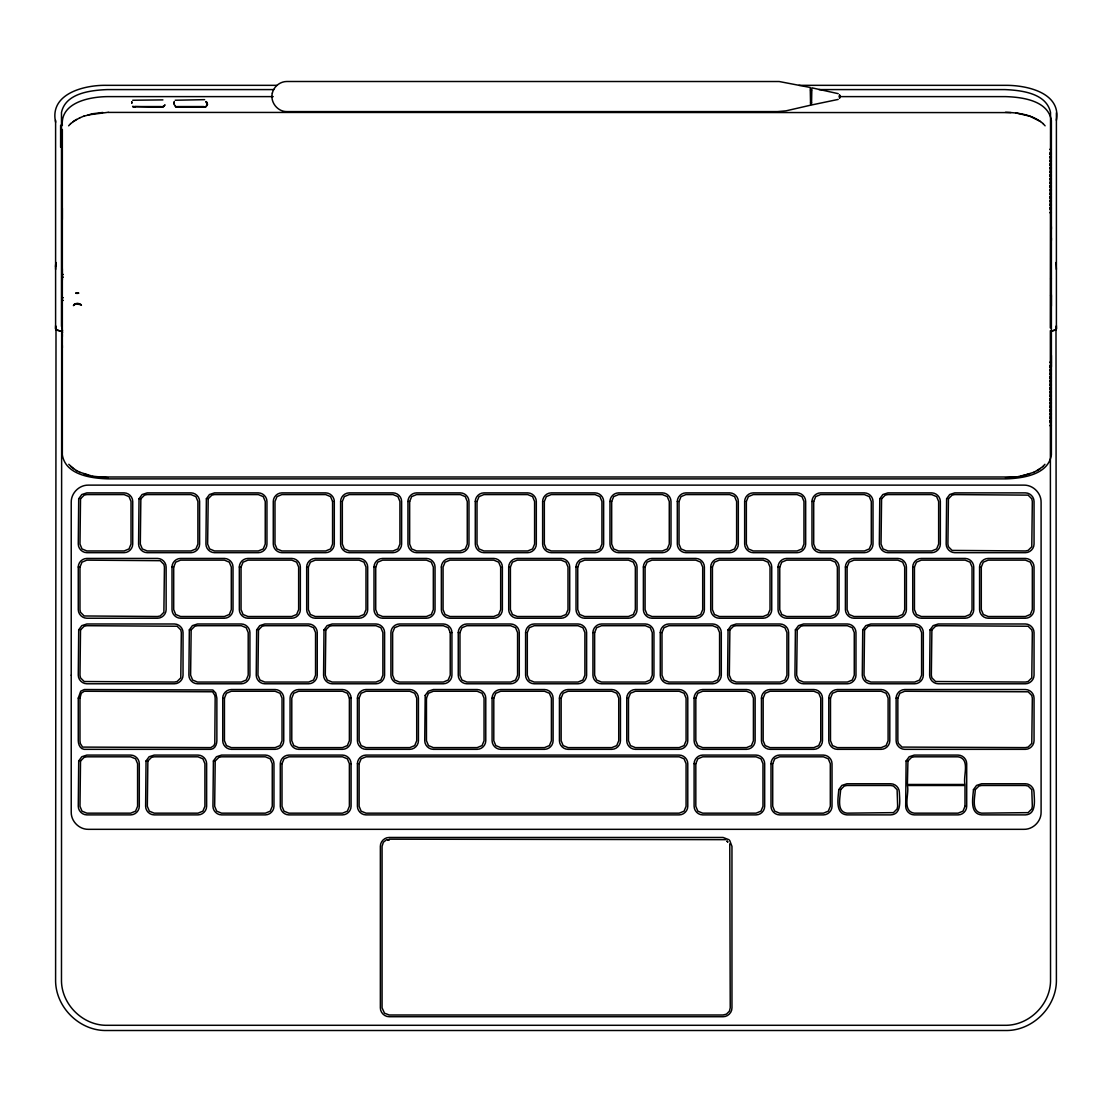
<?xml version="1.0" encoding="UTF-8"?>
<svg xmlns="http://www.w3.org/2000/svg" width="1112" height="1112" viewBox="0 0 1112 1112"><rect width="100%" height="100%" fill="white"/><g stroke="black" fill="none" stroke-linecap="round" stroke-linejoin="round"><path stroke-width="1.5" d="M55.6 327.804L55.989 329.277L60.451 331.195L55.989 329.958L55.6 328.985L55.6 120.263M62.341 347.945L62.341 345.471M62.341 336.644L62.341 334.17M62.341 280.085L62.341 208.236M1051.382 240.456L1051.382 237.982M1051.382 229.169L1051.382 226.695M1051.382 366.71L1051.382 294.777M1056.4 269.424L1055.997 262.501M1056.4 327.804L1056.011 329.291L1051.549 331.195L1056.011 329.958L1056.4 328.985L1056.4 112.785M56.003 327.109L55.6 979.505C55.002 1006.749 79.355 1031.102 106.599 1030.504L1005.401 1030.504C1032.645 1031.102 1056.998 1006.749 1056.4 979.505L1055.997 327.123M61.66 330.639L61.48 979.519C60.938 1003.969 82.802 1025.834 107.252 1025.292L1004.761 1025.292C1029.212 1025.834 1051.076 1003.969 1050.534 979.519L1050.353 330.639M134.927 107.252L132.62 106.543L161.365 107.252L163.672 106.543L164.965 104.778M173.694 104.041L176.544 107.169L203.83 107.252C206.929 107.364 208.861 103.43 206.137 101.539M1050.326 327.957L1050.534 112.479C1046.461 93.088 1021.177 90.267 1004.761 89.585L818.974 89.585M207.263 104.736L206.04 101.651L206.999 102.693M55.6 266.727L56.003 262.488M839.574 95.048L839.574 98.037M840.019 96.007C839.602 97.62 840.269 95.993 839.574 95.229M161.365 107.252L164.687 105.459M839.852 97.314L839.574 97.856M175.849 106.794L175.182 106.432L177.406 107.099M839.852 97.133L839.574 95.437M839.574 97.397L839.574 95.688M68.624 125.823L70.737 123.515M1044.932 464.288L1042.834 466.581M164.256 106.043L162.991 106.919M70.584 123.682L76.464 119.415M1042.986 466.414L1037.135 470.682M73.225 121.542L80.008 117.65M1040.359 468.555L1033.604 472.433M840.019 96.438L839.852 96.744M1050.562 278.931L1051.382 278.431M132.717 100.247L162.908 99.885M175.182 100.247L204.636 99.649M386.656 839.657L383.362 842.257L382.069 846.357L382.069 1007.819L384.488 1013.185L389.256 1014.992L723.064 1014.992L726.428 1014.158L729.402 1011.183L730.236 1007.819L729.764 843.772M79.897 117.789L83.942 116.093M1033.715 472.294L1020.844 476.339M838.226 99.413L811.524 104.987L811.857 87.82L838.226 93.672M83.845 116.232L92.824 113.716L102.804 112.465M1029.795 473.851L1015.993 477.117L1005.498 477.771M88.14 114.911L108.225 112.298M1016.034 476.992L97.689 476.992M276.652 85.332L106.599 85.332C85.096 84.859 49.206 93.311 55.6 122.223M798.916 85.332L1005.401 85.332C1026.07 85.124 1061.39 92.421 1056.4 120.263M273.774 89.585L107.252 89.585C90.836 90.267 65.552 93.088 61.48 112.479L61.48 326.038L62.578 331.015M810.565 90.642L811.524 90.642M273.218 96.619L108.142 96.619C90.281 96.647 60.284 102.207 62.341 125.559M839.379 96.619L1005.582 96.619C1022.345 97.133 1048.171 100.525 1051.382 120.596L1051.382 306.064M810.565 102.443L811.524 102.443M134.927 106.571L161.365 106.571M177.392 106.571L203.83 106.571M108.211 112.409L1010.947 112.59M1049.672 149.356L1051.382 149.356M1049.672 153.011L1051.382 153.011M1049.672 154.151L1051.382 154.151M1049.672 156.667L1051.382 156.667M1049.672 157.807L1051.382 157.807M1049.672 160.323L1051.382 160.323M1049.672 161.462L1051.382 161.462M1049.672 163.978L1051.382 163.978M1049.672 165.118L1051.382 165.118M1049.672 167.62L1051.382 167.62M1049.672 168.76L1051.382 168.76M1049.672 171.276L1051.382 171.276M1049.672 172.416L1051.382 172.416M1049.672 174.931L1051.382 174.931M1049.672 176.071L1051.382 176.071M1049.672 178.587L1051.382 178.587M1049.672 179.727L1051.382 179.727M1049.672 182.243L1051.382 182.243M1049.672 183.383L1051.382 183.383M1049.672 185.899L1051.382 185.899M1049.672 187.038L1051.382 187.038M1049.672 189.554L1051.382 189.554M1049.672 190.694L1051.382 190.694M1049.672 193.21L1051.382 193.21M1049.672 194.35L1051.382 194.35M1049.672 196.866L1051.382 196.866M1049.672 198.005L1051.382 198.005M1049.672 200.521L1051.382 200.521M1049.672 201.661L1051.382 201.661M1049.672 204.177L1051.382 204.177M1049.672 205.317L1051.382 205.317M1049.672 207.833L1051.382 207.833M1049.672 208.973L1051.382 208.973M1049.672 212.628L1051.382 212.628M62.341 274.469L63.301 274.469M62.341 277.152L63.301 277.152M62.341 297.71L63.301 297.71M62.341 300.393L63.301 300.393M1049.672 362.29L1051.382 362.29M1049.672 365.945L1051.382 365.945M1049.672 367.085L1051.382 367.085M1049.672 369.601L1051.382 369.601M1049.672 370.741L1051.382 370.741M1049.672 373.257L1051.382 373.257M1049.672 374.397L1051.382 374.397M1049.672 376.912L1051.382 376.912M1049.672 378.052L1051.382 378.052M1049.672 380.568L1051.382 380.568M1049.672 381.708L1051.382 381.708M1049.672 384.224L1051.382 384.224M1049.672 385.364L1051.382 385.364M1049.672 387.88L1051.382 387.88M1049.672 389.019L1051.382 389.019M1049.672 391.535L1051.382 391.535M1049.672 392.675L1051.382 392.675M1049.672 395.191L1051.382 395.191M1049.672 396.331L1051.382 396.331M1049.672 398.847L1051.382 398.847M1049.672 399.986L1051.382 399.986M1049.672 402.502L1051.382 402.502M1049.672 403.642L1051.382 403.642M1049.672 406.158L1051.382 406.158M1049.672 407.298L1051.382 407.298M1049.672 409.814L1051.382 409.814M1049.672 410.953L1051.382 410.953M1049.672 413.469L1051.382 413.469M1049.672 414.609L1051.382 414.609M1049.672 417.125L1051.382 417.125M1049.672 418.265L1051.382 418.265M1049.672 420.781L1051.382 420.781M1049.672 421.921L1051.382 421.921M1049.672 425.576L1051.382 425.576M389.256 839.185L725.649 839.657M1005.512 112.298C1018.62 112.743 1032.937 114.689 1043.139 123.682M108.225 477.771L92.824 476.214M134.121 107.016L132.717 106.432M1016.034 112.951L1029.893 116.232L1040.498 121.542M80.008 472.294L92.88 476.339M83.942 473.851L88.223 475.158M76.464 470.529L80.12 472.433M1050.562 295.695L1051.382 296.181M76.589 470.682L70.737 466.414M81.134 304.841L75.866 303.771L73.406 305.619L74.587 303.91L77.423 303.326L80.272 303.91L81.44 305.327M728.972 839.713L723.064 837.461L389.242 837.461C384.502 837.364 380.248 841.603 380.36 846.357L380.36 1007.819C380.248 1012.573 384.502 1016.813 389.242 1016.716L723.064 1016.716C727.818 1016.813 732.057 1012.573 731.96 1007.819L731.96 846.357L729.708 840.45M73.503 468.722L68.791 464.288M1042.986 123.515L1045.099 125.823M61.966 330.945L62.578 332.613M207.36 104.041L207.43 104.778M55.6 264.587L55.6 269.41M1056.4 325.621L1056.4 328.985M1051.382 355.409L1051.382 454.891C1048.171 474.963 1022.345 478.355 1005.582 478.883L108.142 478.869C91.379 478.355 65.552 474.963 62.341 454.891L62.341 268.798M839.852 95.368L839.852 97.717M62.341 129.437L62.341 219.537M60.618 125.281L60.618 147.284M55.6 325.607L55.6 328.985M71.224 675.192L71.224 812.163C71.043 821.337 79.202 829.51 88.376 829.33L1023.93 829.33C1033.104 829.51 1041.277 821.337 1041.096 812.163L1041.096 502.276C1041.277 493.116 1033.104 484.943 1023.93 485.124L88.376 485.124C79.202 484.943 71.043 493.116 71.224 502.276L71.224 675.192M78.271 698.114L78.271 740.759C78.299 744.345 80.05 748.96 84.137 749.335L210.877 749.335C215.005 748.988 216.84 744.387 216.868 740.759L216.868 698.114L215.742 693.054L212.851 689.982L84.276 689.537L80.731 691.191L78.271 698.114M78.271 567.009L78.271 609.64C78.285 614.241 82.246 618.216 86.847 618.23L157.556 618.23C162.157 618.216 166.119 614.241 166.133 609.64L166.133 567.009C166.119 562.408 162.157 558.446 157.556 558.433L86.847 558.433C82.246 558.446 78.285 562.408 78.271 567.009M79.981 698.127L79.981 740.745L80.328 743.497L82.58 747.097L210.863 747.611L213.851 745.666L214.797 743.497L215.158 698.127L214.811 695.375L212.559 691.775L84.276 691.261L81.287 693.207L79.981 698.127M79.981 567.023L79.981 609.64L80.523 612.309L84.178 615.965L157.556 616.507L160.225 615.965L163.881 612.309L164.423 567.023L163.881 564.354L160.225 560.684L86.861 560.142L81.996 562.158L79.981 567.023M171.999 567.009L171.999 609.64C172.012 614.241 175.974 618.216 180.575 618.23L224.443 618.23C229.03 618.216 233.006 614.241 233.02 609.64L233.02 567.009C233.006 562.408 229.03 558.446 224.443 558.433L180.575 558.433C175.974 558.446 172.012 562.408 171.999 567.009M173.708 567.023L173.708 609.64L175.724 614.491L180.575 616.507L224.429 616.507L229.28 614.491L231.296 609.64L231.296 567.023L229.28 562.158L224.429 560.142L180.575 560.142L175.724 562.158L173.708 567.023M222.734 698.114L222.734 740.759C222.734 745.346 226.709 749.321 231.31 749.335L275.164 749.335C279.765 749.321 283.741 745.346 283.755 740.759L283.755 698.114C283.741 693.527 279.765 689.551 275.164 689.537L231.31 689.537C226.709 689.551 222.734 693.527 222.734 698.114M224.443 698.127L224.443 740.745L226.459 745.596L231.31 747.611L275.164 747.611L280.015 745.596L282.031 740.745L282.031 698.127L280.015 693.262L275.164 691.261L231.31 691.261L226.459 693.262L224.443 698.127M239.33 567.009L239.33 609.64C239.344 614.241 243.32 618.216 247.92 618.23L291.775 618.23C296.376 618.216 300.351 614.241 300.351 609.64L300.351 567.009C300.351 562.408 296.376 558.446 291.775 558.433L247.92 558.433C243.32 558.446 239.344 562.408 239.33 567.009M241.054 567.023L241.054 609.64L243.069 614.491L247.92 616.507L291.775 616.507L296.626 614.491L298.641 609.64L298.641 567.023L296.626 562.158L291.775 560.142L247.92 560.142L243.069 562.158L241.054 567.023M282.003 763.68L282.003 806.297L284.019 811.162L288.884 813.164L342.51 813.164L347.361 811.162L349.376 806.297L349.376 763.68L347.361 758.829L342.51 756.813L288.884 756.813L284.019 758.829L282.003 763.68M306.676 567.009L306.676 609.64C306.69 614.241 310.651 618.216 315.252 618.23L359.12 618.23C363.721 618.216 367.683 614.241 367.697 609.64L367.697 567.009C367.683 562.408 363.721 558.446 359.12 558.433L315.252 558.433C310.651 558.446 306.69 562.408 306.676 567.009M308.385 567.023L308.385 609.64L310.401 614.491L315.266 616.507L359.106 616.507L363.971 614.491L365.987 609.64L365.987 567.023L363.971 562.158L359.106 560.142L315.266 560.142L310.401 562.158L308.385 567.023M332.571 501.47L332.571 544.088L330.556 548.939L325.705 550.954L281.85 550.954L276.999 548.939L274.984 544.088L274.984 501.47L276.999 496.605L281.85 494.59L325.705 494.59L330.556 496.605L332.571 501.47M334.295 501.456L334.295 544.088C334.281 548.689 330.306 552.664 325.719 552.678L281.85 552.678C277.249 552.664 273.288 548.689 273.274 544.088L273.274 501.456C273.288 496.855 277.249 492.894 281.85 492.88L325.719 492.88C330.306 492.894 334.281 496.855 334.295 501.456M340.606 501.456L340.606 544.088C340.62 548.689 344.595 552.664 349.196 552.678L393.05 552.678C397.651 552.664 401.627 548.689 401.627 544.088L401.627 501.456C401.627 496.855 397.651 492.894 393.05 492.88L349.196 492.88C344.595 492.894 340.62 496.855 340.606 501.456M342.329 501.47L342.329 544.088L344.345 548.939L349.196 550.954L393.05 550.954L397.901 548.939L399.917 544.088L399.917 501.47L397.901 496.605L393.05 494.59L349.196 494.59L344.345 496.605L342.329 501.47M349.376 698.127L349.376 740.745L347.361 745.596L342.51 747.611L298.655 747.611L293.804 745.596L291.789 740.745L291.789 698.127L293.804 693.262L298.655 691.261L342.51 691.261L347.361 693.262L349.376 698.127M351.086 763.666L351.086 806.311C351.072 810.898 347.111 814.874 342.51 814.887L288.87 814.887C284.269 814.874 280.307 810.898 280.293 806.311L280.293 763.666C280.307 759.079 284.269 755.104 288.87 755.09L342.51 755.09C347.111 755.104 351.072 759.079 351.086 763.666M351.086 698.114L351.086 740.759C351.072 745.346 347.111 749.321 342.51 749.335L298.641 749.335C294.055 749.321 290.079 745.346 290.065 740.759L290.065 698.114C290.079 693.527 294.055 689.551 298.641 689.537L342.51 689.537C347.111 689.551 351.072 693.527 351.086 698.114M357.411 763.666L357.411 806.311C357.425 810.898 361.386 814.874 365.987 814.887L679.21 814.887C683.81 814.874 687.772 810.898 687.786 806.311L687.786 763.666C687.772 759.079 683.81 755.104 679.21 755.09L365.987 755.09C361.386 755.104 357.425 759.079 357.411 763.666M357.411 698.114L357.411 740.759C357.425 745.346 361.386 749.321 365.987 749.335L409.855 749.335C414.456 749.321 418.418 745.346 418.432 740.759L418.432 698.114C418.418 693.527 414.456 689.551 409.855 689.537L365.987 689.537C361.386 689.551 357.425 693.527 357.411 698.114M359.12 763.68L359.12 806.297L361.136 811.162L366.001 813.164L679.21 813.164L684.061 811.162L686.076 806.297L686.076 763.68L684.061 758.829L679.21 756.813L366.001 756.813L361.136 758.829L359.12 763.68M359.12 698.127L359.12 740.745L361.136 745.596L366.001 747.611L409.841 747.611L414.707 745.596L416.708 740.745L416.708 698.127L414.707 693.262L409.841 691.261L366.001 691.261L361.136 693.262L359.12 698.127M374.007 567.009L374.007 609.64C374.021 614.241 377.997 618.216 382.597 618.23L426.452 618.23C431.053 618.216 435.028 614.241 435.042 609.64L435.042 567.009C435.028 562.408 431.053 558.446 426.452 558.433L382.597 558.433C377.997 558.446 374.021 562.408 374.007 567.009M375.731 567.023L375.731 609.64L377.746 614.491L382.597 616.507L426.452 616.507L431.303 614.491L433.319 609.64L433.319 567.023L431.303 562.158L426.452 560.142L382.597 560.142L377.746 562.158L375.731 567.023M407.951 501.456L407.951 544.088C407.965 548.689 411.926 552.664 416.527 552.678L460.396 552.678C464.997 552.664 468.958 548.689 468.972 544.088L468.972 501.456C468.958 496.855 464.997 492.894 460.396 492.88L416.527 492.88C411.926 492.894 407.965 496.855 407.951 501.456M409.661 501.47L409.661 544.088L411.676 548.939L416.541 550.954L460.382 550.954L465.247 548.939L467.262 544.088L467.262 501.47L465.247 496.605L460.382 494.59L416.541 494.59L411.676 496.605L409.661 501.47M426.466 698.127L426.466 740.745L428.481 745.596L433.332 747.611L477.187 747.611L482.038 745.596L484.054 740.745L484.054 698.127L482.038 693.262L477.187 691.261L433.332 691.261L428.481 693.262L426.466 698.127M441.353 567.009L441.353 609.64C441.367 614.241 445.328 618.216 449.929 618.23L493.797 618.23C498.398 618.216 502.36 614.241 502.374 609.64L502.374 567.009C502.36 562.408 498.398 558.446 493.797 558.433L449.929 558.433C445.328 558.446 441.367 562.408 441.353 567.009M450.221 632.575L450.221 675.192L448.205 680.044L443.354 682.059L399.5 682.059L394.649 680.044L392.633 675.192L392.633 632.575L394.649 627.71L399.5 625.708L443.354 625.708L448.205 627.71L450.221 632.575M451.931 632.561L451.931 675.206C451.931 679.793 447.955 683.769 443.354 683.783L399.486 683.783C394.899 683.769 390.924 679.793 390.91 675.192L390.91 632.561C390.924 627.96 394.899 623.999 399.486 623.985L443.354 623.985C447.955 623.999 451.931 627.96 451.931 632.561M458.255 632.561L458.255 675.206C458.269 679.793 462.231 683.769 466.832 683.783L510.7 683.783C515.301 683.769 519.262 679.793 519.276 675.206L519.276 632.561C519.262 627.96 515.301 623.999 510.7 623.985L466.832 623.985C462.231 623.999 458.269 627.96 458.255 632.561M459.965 632.575L459.965 675.192L461.98 680.044L466.845 682.059L510.686 682.059L515.551 680.044L517.567 675.192L517.567 632.575L515.551 627.71L510.686 625.708L466.845 625.708L461.98 627.71L459.965 632.575M475.283 501.456L475.283 544.088C475.297 548.689 479.272 552.664 483.873 552.678L527.727 552.678C532.328 552.664 536.304 548.689 536.318 544.088L536.318 501.456C536.304 496.855 532.328 492.894 527.727 492.88L483.873 492.88C479.272 492.894 475.297 496.855 475.283 501.456M477.006 501.47L477.006 544.088L479.022 548.939L483.873 550.954L527.727 550.954L532.578 548.939L534.594 544.088L534.594 501.47L532.578 496.605L527.727 494.59L483.873 494.59L479.022 496.605L477.006 501.47M492.088 698.114L492.088 740.759C492.102 745.346 496.063 749.321 500.664 749.335L544.532 749.335C549.133 749.321 553.095 745.346 553.109 740.759L553.109 698.114C553.095 693.527 549.133 689.551 544.532 689.537L500.664 689.537C496.063 689.551 492.102 693.527 492.088 698.114M493.797 698.127L493.797 740.745L495.813 745.596L500.678 747.611L544.519 747.611L549.384 745.596L551.399 740.745L551.399 698.127L549.384 693.262L544.519 691.261L500.678 691.261L495.813 693.262L493.797 698.127M500.664 567.023L500.664 609.64L498.649 614.491L493.784 616.507L449.943 616.507L445.078 614.491L443.076 609.64L443.076 567.023L445.078 562.158L449.943 560.142L493.784 560.142L498.649 562.158L500.664 567.023M508.698 567.009L508.698 609.64C508.712 614.241 512.674 618.216 517.275 618.23L561.143 618.23C565.73 618.216 569.705 614.241 569.719 609.64L569.719 567.009C569.705 562.408 565.73 558.446 561.143 558.433L517.275 558.433C512.674 558.446 508.712 562.408 508.698 567.009M510.408 567.023L510.408 609.64L512.423 614.491L517.275 616.507L561.129 616.507L565.98 614.491L567.996 609.64L567.996 567.023L565.98 562.158L561.129 560.142L517.275 560.142L512.423 562.158L510.408 567.023M525.587 632.561L525.587 675.206C525.601 679.793 529.576 683.769 534.177 683.783L578.031 683.783C582.632 683.769 586.608 679.793 586.622 675.206L586.622 632.561C586.608 627.96 582.632 623.999 578.031 623.985L534.177 623.985C529.576 623.999 525.601 627.96 525.587 632.561M527.31 632.575L527.31 675.192L529.326 680.044L534.177 682.059L578.031 682.059L582.883 680.044L584.898 675.192L584.898 632.575L582.883 627.71L578.031 625.708L534.177 625.708L529.326 627.71L527.31 632.575M542.628 501.456L542.628 544.088C542.642 548.689 546.604 552.664 551.204 552.678L595.073 552.678C599.674 552.664 603.635 548.689 603.649 544.088L603.649 501.456C603.635 496.855 599.674 492.894 595.073 492.88L551.204 492.88C546.604 492.894 542.642 496.855 542.628 501.456M544.338 501.47L544.338 544.088L546.353 548.939L551.218 550.954L595.059 550.954L599.924 548.939L601.939 544.088L601.939 501.47L599.924 496.605L595.059 494.59L551.218 494.59L546.353 496.605L544.338 501.47M559.433 698.114L559.433 740.759C559.433 745.346 563.409 749.321 568.01 749.335L611.864 749.335C616.465 749.321 620.44 745.346 620.454 740.759L620.454 698.114C620.44 693.527 616.465 689.551 611.864 689.537L568.01 689.537C563.409 689.551 559.433 693.527 559.433 698.114M561.143 698.127L561.143 740.745L563.158 745.596L568.01 747.611L611.864 747.611L616.715 745.596L618.731 740.745L618.731 698.127L616.715 693.262L611.864 691.261L568.01 691.261L563.158 693.262L561.143 698.127M576.03 567.009L576.03 609.64C576.044 614.241 580.019 618.216 584.62 618.23L628.475 618.23C633.075 618.216 637.051 614.241 637.051 609.64L637.051 567.009C637.051 562.408 633.075 558.446 628.475 558.433L584.62 558.433C580.019 558.446 576.044 562.408 576.03 567.009M577.753 567.023L577.753 609.64L579.769 614.491L584.62 616.507L628.475 616.507L633.326 614.491L635.341 609.64L635.341 567.023L633.326 562.158L628.475 560.142L584.62 560.142L579.769 562.158L577.753 567.023M592.932 632.561L592.932 675.206C592.946 679.793 596.908 683.769 601.509 683.783L645.377 683.783C649.978 683.769 653.939 679.793 653.953 675.206L653.953 632.561C653.939 627.96 649.978 623.999 645.377 623.985L601.509 623.985C596.908 623.999 592.946 627.96 592.932 632.561M594.642 632.575L594.642 675.192L596.657 680.044L601.522 682.059L645.363 682.059L650.228 680.044L652.244 675.192L652.244 632.575L650.228 627.71L645.363 625.708L601.522 625.708L596.657 627.71L594.642 632.575M609.974 501.456L609.974 544.088C609.974 548.689 613.949 552.664 618.55 552.678L662.418 552.678C667.005 552.664 670.981 548.689 670.995 544.088L670.995 501.456C670.981 496.855 667.005 492.894 662.418 492.88L618.55 492.88C613.949 492.894 609.974 496.855 609.974 501.456M611.683 501.47L611.683 544.088L613.699 548.939L618.55 550.954L662.404 550.954L667.256 548.939L669.271 544.088L669.271 501.47L667.256 496.605L662.404 494.59L618.55 494.59L613.699 496.605L611.683 501.47M626.765 698.114L626.765 740.759C626.779 745.346 630.754 749.321 635.341 749.335L679.21 749.335C683.81 749.321 687.772 745.346 687.786 740.759L687.786 698.114C687.772 693.527 683.81 689.551 679.21 689.537L635.341 689.537C630.754 689.551 626.779 693.527 626.765 698.114M628.488 698.127L628.488 740.745L630.49 745.596L635.355 747.611L679.21 747.611L684.061 745.596L686.076 740.745L686.076 698.127L684.061 693.262L679.21 691.261L635.355 691.261L630.49 693.262L628.488 698.127M643.375 567.009L643.375 609.64C643.389 614.241 647.351 618.216 651.952 618.23L695.82 618.23C700.421 618.216 704.382 614.241 704.396 609.64L704.396 567.009C704.382 562.408 700.421 558.446 695.82 558.433L651.952 558.433C647.351 558.446 643.389 562.408 643.375 567.009M645.085 567.023L645.085 609.64L647.101 614.491L651.966 616.507L695.806 616.507L700.671 614.491L702.687 609.64L702.687 567.023L700.671 562.158L695.806 560.142L651.966 560.142L647.101 562.158L645.085 567.023M660.278 632.561L660.278 675.206C660.278 679.793 664.253 683.769 668.854 683.783L712.722 683.783C717.309 683.769 721.285 679.793 721.299 675.206L721.299 632.561C721.285 627.96 717.309 623.999 712.722 623.985L668.854 623.985C664.253 623.999 660.278 627.96 660.278 632.561M661.987 632.575L661.987 675.192L664.003 680.044L668.854 682.059L712.709 682.059L717.56 680.044L719.575 675.192L719.575 632.575L717.56 627.71L712.709 625.708L668.854 625.708L664.003 627.71L661.987 632.575M677.305 501.456L677.305 544.088C677.319 548.689 681.295 552.664 685.882 552.678L729.75 552.678C734.351 552.664 738.326 548.689 738.326 544.088L738.326 501.456C738.326 496.855 734.351 492.894 729.75 492.88L685.882 492.88C681.295 492.894 677.319 496.855 677.305 501.456M679.029 501.47L679.029 544.088L681.044 548.939L685.895 550.954L729.75 550.954L734.601 548.939L736.617 544.088L736.617 501.47L734.601 496.605L729.75 494.59L685.895 494.59L681.044 496.605L679.029 501.47M694.11 763.666L694.11 806.311C694.124 810.898 698.086 814.874 702.687 814.887L756.104 814.887C760.705 814.874 764.667 810.898 764.681 806.311L764.681 763.666C764.667 759.079 760.705 755.104 756.104 755.09L702.687 755.09C698.086 755.104 694.124 759.079 694.11 763.666M694.11 698.114L694.11 740.759C694.124 745.346 698.086 749.321 702.687 749.335L746.555 749.335C751.142 749.321 755.117 745.346 755.131 740.759L755.131 698.114C755.117 693.527 751.142 689.551 746.555 689.537L702.687 689.537C698.086 689.551 694.124 693.527 694.11 698.114M695.82 763.68L695.82 806.297L697.836 811.162L702.687 813.164L756.104 813.164L760.956 811.162L762.971 806.297L762.971 763.68L760.956 758.829L756.104 756.813L702.687 756.813L697.836 758.829L695.82 763.68M695.82 698.127L695.82 740.745L697.836 745.596L702.701 747.611L746.541 747.611L751.406 745.596L753.408 740.745L753.408 698.127L751.406 693.262L746.541 691.261L702.701 691.261L697.836 693.262L695.82 698.127M710.707 567.009L710.707 609.64C710.721 614.241 714.696 618.216 719.297 618.23L763.152 618.23C767.753 618.216 771.728 614.241 771.742 609.64L771.742 567.009C771.728 562.408 767.753 558.446 763.152 558.433L719.297 558.433C714.696 558.446 710.721 562.408 710.707 567.009M712.431 567.023L712.431 609.64L714.446 614.491L719.297 616.507L763.152 616.507L768.003 614.491L770.018 609.64L770.018 567.023L768.003 562.158L763.152 560.142L719.297 560.142L714.446 562.158L712.431 567.023M744.651 501.456L744.651 544.088C744.665 548.689 748.626 552.664 753.227 552.678L797.096 552.678C801.696 552.664 805.658 548.689 805.672 544.088L805.672 501.456C805.658 496.855 801.696 492.894 797.096 492.88L753.227 492.88C748.626 492.894 744.665 496.855 744.651 501.456M746.361 501.47L746.361 544.088L748.376 548.939L753.241 550.954L797.082 550.954L801.947 548.939L803.962 544.088L803.962 501.47L801.947 496.605L797.082 494.59L753.241 494.59L748.376 496.605L746.361 501.47M761.442 698.114L761.442 740.759C761.456 745.346 765.431 749.321 770.032 749.335L813.887 749.335C818.488 749.321 822.463 745.346 822.477 740.759L822.477 698.114C822.463 693.527 818.488 689.551 813.887 689.537L770.032 689.537C765.431 689.551 761.456 693.527 761.442 698.114M763.166 698.127L763.166 740.745L765.181 745.596L770.032 747.611L813.887 747.611L818.738 745.596L820.753 740.745L820.753 698.127L818.738 693.262L813.887 691.261L770.032 691.261L765.181 693.276L763.166 698.127M771.005 763.666L771.005 806.311C771.019 810.898 774.981 814.874 779.582 814.887L823.45 814.887C828.037 814.874 832.012 810.898 832.026 806.311L832.026 763.666C832.012 759.079 828.037 755.104 823.45 755.09L779.582 755.09C774.981 755.104 771.019 759.079 771.005 763.666M772.715 763.68L772.715 806.297L774.73 811.162L779.582 813.164L823.436 813.164L828.301 811.162L830.303 806.297L830.303 763.68L828.301 758.829L823.436 756.813L779.582 756.813L774.73 758.829L772.715 763.68M778.052 567.009L778.052 609.64C778.066 614.241 782.028 618.216 786.629 618.23L830.497 618.23C835.098 618.216 839.06 614.241 839.073 609.64L839.073 567.009C839.06 562.408 835.098 558.446 830.497 558.433L786.629 558.433C782.028 558.446 778.066 562.408 778.052 567.009M779.762 567.023L779.762 609.64L781.778 614.491L786.643 616.507L830.483 616.507L835.348 614.491L837.364 609.64L837.364 567.023L835.348 562.158L830.483 560.142L786.643 560.142L781.778 562.158L779.762 567.023M811.982 501.456L811.982 544.088C811.996 548.689 815.972 552.664 820.573 552.678L864.427 552.678C869.028 552.664 873.003 548.689 873.017 544.088L873.017 501.456C873.003 496.855 869.028 492.894 864.427 492.88L820.573 492.88C815.972 492.894 811.996 496.855 811.982 501.456M813.706 501.47L813.706 544.088L815.721 548.939L820.573 550.954L864.427 550.954L869.278 548.939L871.294 544.088L871.294 501.47L869.278 496.605L864.427 494.59L820.573 494.59L815.721 496.605L813.706 501.47M828.787 698.114L828.787 740.759C828.801 745.346 832.763 749.321 837.364 749.335L881.232 749.335C885.833 749.321 889.795 745.346 889.808 740.759L889.808 698.114C889.795 693.527 885.833 689.551 881.232 689.537L837.364 689.537C832.763 689.551 828.801 693.527 828.787 698.114M830.497 698.127L830.497 740.745L832.513 745.596L837.378 747.611L881.218 747.611L886.083 745.596L888.099 740.745L888.099 698.127L886.083 693.276L881.218 691.261L837.378 691.261L832.513 693.276L830.497 698.127M845.398 567.009L845.398 609.64C845.412 614.241 849.373 618.216 853.974 618.23L897.843 618.23C902.43 618.216 906.405 614.241 906.419 609.64L906.419 567.009C906.405 562.408 902.43 558.446 897.843 558.433L853.974 558.433C849.373 558.446 845.412 562.408 845.398 567.009M847.108 567.023L847.108 609.64L849.123 614.491L853.974 616.507L897.829 616.507L902.68 614.491L904.695 609.64L904.695 567.023L902.68 562.158L897.829 560.142L853.974 560.142L849.123 562.158L847.108 567.023M896.133 698.114L896.133 740.759C896.133 745.346 900.108 749.321 904.709 749.335L1025.459 749.335C1030.059 749.321 1034.035 745.346 1034.049 740.759L1034.049 698.114C1034.035 693.527 1030.059 689.551 1025.459 689.537L904.709 689.537C900.108 689.551 896.133 693.527 896.133 698.114M897.843 698.127L897.843 740.745L898.385 743.414L902.04 747.083L1025.459 747.611L1028.127 747.083L1031.783 743.414L1032.325 698.127L1031.783 695.459L1028.127 691.789L904.709 691.261L899.858 693.276L897.843 698.127M912.73 567.009L912.73 609.64C912.743 614.241 916.719 618.216 921.32 618.23L965.174 618.23C969.775 618.216 973.751 614.241 973.751 609.64L973.751 567.009C973.751 562.408 969.775 558.446 965.174 558.433L921.32 558.433C916.719 558.446 912.743 562.408 912.73 567.009M914.453 567.023L914.453 609.64L916.469 614.491L921.32 616.507L965.174 616.507L970.025 614.491L972.041 609.64L972.041 567.023L970.025 562.158L965.174 560.142L921.32 560.142L916.469 562.158L914.453 567.023M979.575 567.009L979.575 609.64C979.589 614.241 983.564 618.216 988.165 618.23L1025.459 618.23C1030.059 618.216 1034.035 614.241 1034.049 609.64L1034.049 567.009C1034.035 562.408 1030.059 558.446 1025.459 558.433L988.165 558.433C983.564 558.446 979.589 562.408 979.575 567.009M981.298 567.023L981.298 609.64L983.314 614.491L988.165 616.507L1025.459 616.507L1030.31 614.491L1032.325 609.64L1032.325 567.023L1030.31 562.158L1025.459 560.142L988.165 560.142L983.314 562.158L981.298 567.023M272.315 93.116C270.021 102.096 277.527 111.756 286.826 111.589L777.483 111.589L786.031 110.839L810.565 105.195L810.231 87.473L779.192 81.523L286.826 81.496C280.043 81.496 273.858 86.541 272.315 93.116M131.758 101.845L131.758 103.138L131.758 101.845M174.223 101.845L174.223 103.138L174.223 101.845M78.702 498.746L78.271 544.088C78.285 548.689 82.246 552.664 86.847 552.678L124.155 552.678C128.756 552.664 132.717 548.689 132.731 544.088L132.731 501.456C132.717 496.855 128.756 492.894 124.155 492.88L86.847 492.88L81.788 494.534L78.702 498.746M78.702 629.851L78.271 675.192C78.285 679.793 82.246 683.769 86.847 683.783L174.459 683.783C179.06 683.769 183.021 679.793 183.035 675.192L183.035 632.561C183.021 627.96 179.06 623.999 174.459 623.985L86.847 623.985L81.788 625.639L78.702 629.851M78.702 760.956L78.271 806.311C78.285 810.898 82.246 814.874 86.847 814.887L130.716 814.887C135.316 814.874 139.278 810.898 139.292 806.311L139.292 763.666C139.278 759.079 135.316 755.104 130.716 755.09L86.847 755.09L81.788 756.744L78.702 760.956M139.028 498.746L138.583 544.088C138.597 548.689 142.572 552.664 147.173 552.678L191.028 552.678C195.629 552.664 199.604 548.689 199.618 544.088L199.618 501.456C199.604 496.855 195.629 492.894 191.028 492.88L147.173 492.88L142.1 494.534L139.028 498.746M146.047 760.956L145.616 806.311C145.616 810.898 149.592 814.874 154.193 814.887L198.047 814.887C202.648 814.874 206.624 810.898 206.637 806.311L206.637 763.666C206.624 759.079 202.648 755.104 198.047 755.09L154.193 755.09L149.119 756.744L146.047 760.956M206.373 498.746L205.928 544.088C205.942 548.689 209.904 552.664 214.505 552.678L258.373 552.678C262.974 552.664 266.936 548.689 266.95 544.088L266.95 501.456C266.936 496.855 262.974 492.894 258.373 492.88L214.505 492.88L209.445 494.534L206.373 498.746M189.332 629.851L188.887 675.192C188.901 679.793 192.876 683.769 197.477 683.783L241.332 683.783C245.933 683.769 249.908 679.793 249.922 675.192L249.922 632.561C249.908 627.96 245.933 623.999 241.332 623.985L197.477 623.985L192.404 625.639L189.332 629.851M213.393 760.956L212.948 806.311C212.962 810.898 216.937 814.874 221.524 814.887L265.393 814.887C269.994 814.874 273.955 810.898 273.969 806.311L273.969 763.666C273.955 759.079 269.994 755.104 265.393 755.09L221.524 755.09L216.465 756.744L213.393 760.956M256.663 629.851L256.233 675.192C256.246 679.793 260.208 683.769 264.809 683.783L308.677 683.783C313.278 683.769 317.24 679.793 317.254 675.192L317.254 632.561C317.24 627.96 313.278 623.999 308.677 623.985L264.809 623.985L259.749 625.639L256.663 629.851M324.009 629.851L323.578 675.192C323.578 679.793 327.553 683.769 332.154 683.783L376.023 683.783C380.61 683.769 384.585 679.793 384.599 675.192L384.599 632.561C384.585 627.96 380.61 623.999 376.023 623.985L332.154 623.985L327.081 625.639L324.009 629.851M425.187 695.403L424.742 740.759C424.756 745.346 428.732 749.321 433.332 749.335L477.187 749.335C481.788 749.321 485.763 745.346 485.777 740.759L485.777 698.114C485.763 693.527 481.788 689.551 477.187 689.537L433.332 689.537L428.259 691.191L425.187 695.403M728.054 629.851L727.609 675.206C727.623 679.793 731.599 683.769 736.186 683.783L780.054 683.783C784.655 683.769 788.63 679.793 788.63 675.206L788.63 632.561C788.63 627.96 784.655 623.999 780.054 623.985L736.186 623.985L731.126 625.639L728.054 629.851M795.386 629.851L794.955 675.206C794.969 679.793 798.93 683.769 803.531 683.783L847.4 683.783C852 683.769 855.962 679.793 855.976 675.206L855.976 632.561C855.962 627.96 852 623.999 847.4 623.985L803.531 623.985L798.472 625.639L795.386 629.851M879.773 498.746L879.328 544.088C879.342 548.689 883.303 552.664 887.904 552.678L931.773 552.678C936.373 552.664 940.335 548.689 940.349 544.088L940.349 501.456C940.335 496.855 936.373 492.894 931.773 492.88L887.904 492.88L882.845 494.534L879.773 498.746M862.731 629.851L862.286 675.206C862.3 679.793 866.276 683.769 870.877 683.783L914.731 683.783C919.332 683.769 923.307 679.793 923.321 675.206L923.321 632.561C923.307 627.96 919.332 623.999 914.731 623.985L870.877 623.985L865.803 625.639L862.731 629.851M838.782 789.645C838.239 797.79 834.723 813.831 846.927 814.887L890.781 814.887C902.068 814.304 899.566 799.806 899.358 792.356C899.358 787.755 895.382 783.779 890.781 783.765L846.927 783.765L841.853 785.433L838.782 789.645M946.618 498.746L946.173 544.088C946.187 548.689 950.162 552.664 954.763 552.678L1025.459 552.678C1030.059 552.664 1034.035 548.689 1034.049 544.088L1034.049 501.456C1034.035 496.855 1030.059 492.894 1025.459 492.88L954.763 492.88L949.69 494.534L946.618 498.746M906.113 760.956L905.682 806.311C905.696 810.898 909.658 814.874 914.259 814.887L958.127 814.887C962.728 814.874 966.689 810.898 966.703 806.311L966.703 763.666C966.689 759.079 962.728 755.104 958.127 755.09L914.259 755.09L909.199 756.744L906.113 760.956M930.063 629.851L929.632 675.206C929.646 679.793 933.607 683.769 938.208 683.783L1025.459 683.783C1030.059 683.769 1034.035 679.793 1034.049 675.206L1034.049 632.561C1034.035 627.96 1030.059 623.999 1025.459 623.985L938.208 623.985L933.149 625.639L930.063 629.851M973.459 789.645C972.917 797.79 969.4 813.831 981.604 814.887L1025.459 814.887C1036.745 814.304 1034.243 799.806 1034.049 792.356C1034.035 787.755 1030.059 783.779 1025.459 783.765L981.604 783.765L976.531 785.433L973.459 789.645M80.523 498.788L79.981 544.088L81.996 548.939L86.861 550.954L124.141 550.954L129.006 548.939L131.021 544.088L131.021 501.47L129.006 496.605L124.141 494.59L86.861 494.59L84.178 495.132L80.523 498.788M80.523 629.906L79.981 675.192L80.523 677.861L84.178 681.517L174.445 682.059L177.128 681.517L180.783 677.861L181.325 632.575L180.783 629.906L177.128 626.237L86.861 625.708L84.178 626.237L80.523 629.906M80.523 761.011L79.981 806.297L81.996 811.162L86.861 813.164L130.702 813.164L135.567 811.162L137.582 806.297L137.582 763.68L135.567 758.829L130.702 756.813L86.861 756.813L84.178 757.355L80.523 761.011M140.849 498.788L140.307 544.088L142.322 548.939L147.173 550.954L191.028 550.954L195.879 548.939L197.894 544.088L197.894 501.47L195.879 496.605L191.028 494.59L147.173 494.59L144.504 495.132L140.849 498.788M147.868 761.011L147.326 806.297L149.342 811.162L154.193 813.164L198.047 813.164L202.898 811.162L204.914 806.297L204.914 763.68L202.898 758.829L198.047 756.813L154.193 756.813L151.524 757.355L147.868 761.011M208.18 498.788L207.638 544.088L209.654 548.939L214.519 550.954L258.359 550.954L263.224 548.939L265.24 544.088L265.24 501.47L263.224 496.605L258.359 494.59L214.519 494.59L211.85 495.132L208.18 498.788M191.153 629.906L190.611 675.192L192.626 680.044L197.477 682.059L241.332 682.059L246.183 680.044L248.198 675.192L248.198 632.575L246.183 627.71L241.332 625.708L197.477 625.708L194.808 626.237L191.153 629.906M215.2 761.011L214.672 806.297L216.687 811.162L221.538 813.164L265.393 813.164L270.244 811.162L272.259 806.297L272.259 763.68L270.244 758.829L265.393 756.813L221.538 756.813L218.869 757.355L215.2 761.011M258.484 629.906L257.942 675.192L259.958 680.044L264.823 682.059L308.663 682.059L313.528 680.044L315.544 675.192L315.544 632.575L313.528 627.71L308.663 625.708L264.823 625.708L262.154 626.237L258.484 629.906M325.83 629.906L325.288 675.192L327.303 680.044L332.154 682.059L376.009 682.059L380.86 680.044L382.875 675.192L382.875 632.575L380.86 627.71L376.009 625.708L332.154 625.708L329.486 626.237L325.83 629.906M729.875 629.906L729.333 675.192L731.348 680.044L736.2 682.059L780.054 682.059L784.905 680.044L786.921 675.192L786.921 632.575L784.905 627.71L780.054 625.708L736.2 625.708L733.531 626.237L729.875 629.906M797.207 629.906L796.665 675.192L798.68 680.044L803.545 682.059L847.386 682.059L852.251 680.044L854.266 675.192L854.266 632.575L852.251 627.71L847.386 625.708L803.545 625.708L800.862 626.237L797.207 629.906M881.58 498.788L881.038 544.088L883.053 548.939L887.918 550.954L931.759 550.954L936.624 548.939L938.639 544.088L938.639 501.47L936.624 496.605L931.759 494.59L887.918 494.59L885.249 495.132L881.58 498.788M864.552 629.906L864.01 675.192L866.026 680.044L870.877 682.059L914.731 682.059L919.582 680.044L921.598 675.192L921.598 632.575L919.582 627.71L914.731 625.708L870.877 625.708L868.208 626.237L864.552 629.906M840.602 789.687C840.38 797.026 836.099 811.677 846.927 813.164L893.45 812.636L897.106 808.966L897.648 806.297L897.106 789.687L893.45 786.031L890.781 785.489L846.927 785.489L844.258 786.031L840.602 789.687M948.439 498.788L947.897 544.088L948.439 546.756L952.094 550.412L1025.459 550.954L1028.127 550.412L1031.783 546.756L1032.325 501.47L1031.783 498.788L1028.127 495.132L954.763 494.59L952.094 495.132L948.439 498.788M931.884 629.906L931.342 675.192L931.884 677.861L935.553 681.517L1025.459 682.059L1028.127 681.517L1031.783 677.861L1032.325 632.575L1031.783 629.906L1028.127 626.237L938.222 625.708L935.553 626.237L931.884 629.906M907.934 761.011L907.392 784.474L964.994 784.474C962.797 776.44 970.707 758.857 958.113 756.813L914.272 756.813L911.59 757.355L907.934 761.011M964.994 806.297L962.978 811.162L958.113 813.164L914.272 813.164C901.679 811.134 909.574 793.537 907.392 785.503L964.994 785.503L964.994 806.297M975.28 789.687C975.057 797.026 970.776 811.677 981.604 813.164L1028.127 812.636L1031.783 808.966L1032.325 806.297L1031.783 789.687L1028.127 786.031L1025.459 785.489L981.604 785.489L978.935 786.031L975.28 789.687M75.88 293.081C76.408 294.068 82.26 292.539 75.88 293.081M206.04 106.432L203.83 107.252L206.137 106.543M388.435 839.921L387.657 840.06L389.269 839.866L388.435 839.921M727.373 841.506L726.761 841.033L727.915 842.048L727.373 841.506M206.749 101.261L206.749 101.261M164.284 101.261L164.284 101.261"/></g></svg>
